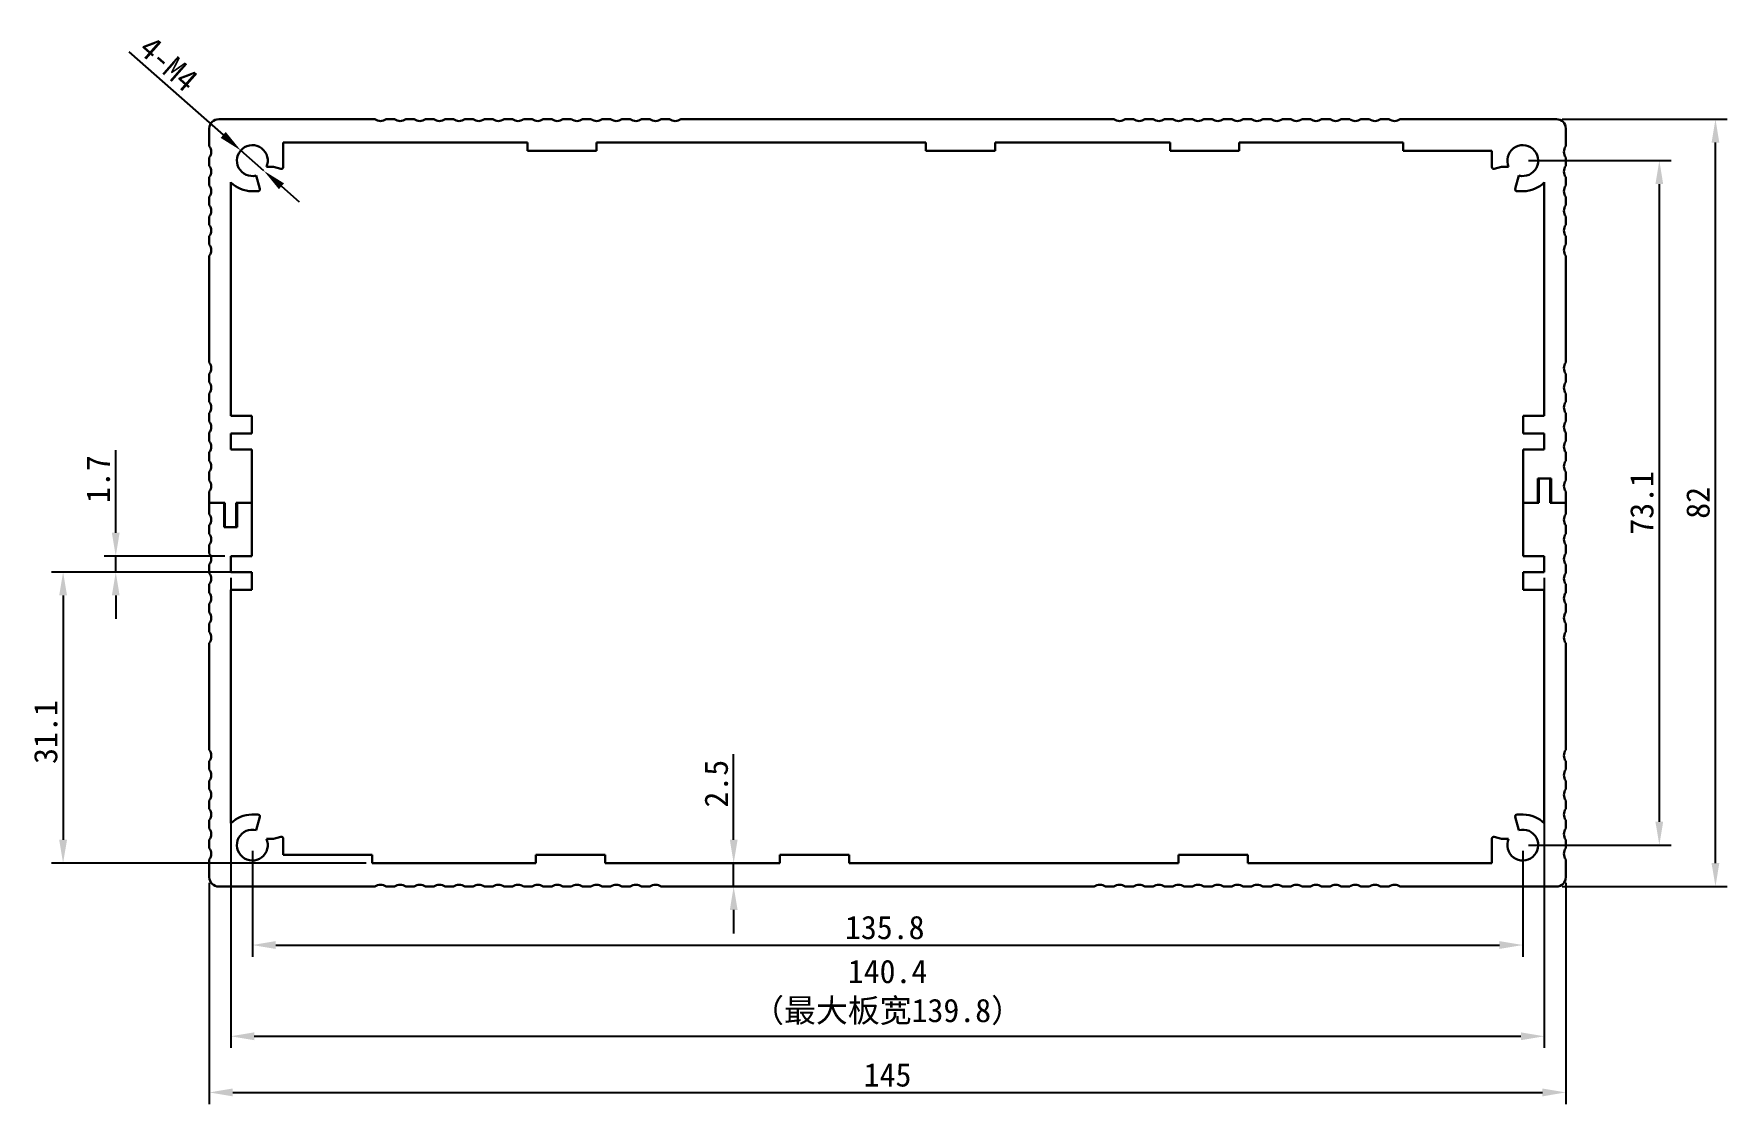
# Model space of a CAD drawing. Header units: millimetres. Extents: x 42 to 223, y 61 to 175.
import ezdxf

# ---------------------------------------------------------------- set-up
doc = ezdxf.new("R2010")
doc.units = ezdxf.units.MM
doc.header["$PDSIZE"] = -1
doc.layers.add('文字层', color=30, linetype='Continuous', lineweight=15)
doc.layers.add('细实线层', color=7, linetype='Continuous')
doc.styles.get("Standard").update_dxf_attribs({"font": 'simhei.ttf'})
doc.dimstyles.new('ISO-25', dxfattribs={"dimtxt": 2.5, "dimasz": 2.5, "dimexe": 1.25, "dimexo": 0.625, "dimtad": 1, "dimdec": 1, "dimdsep": 46, "dimtxsty": 'Standard', "dimcen": 2.5, "dimadec": 0, "dimazin": 0, "dimtfac": 1, "dimtdec": 1, "dimtmove": 0, "dimatfit": 3, "dimfxl": 1, "dimarcsym": 0})

# ---------------------------------------------------------------- blocks, each defined once
blk = doc.blocks.new('_D')
at = {"layer": 'Defpoints', "color": 0}
for p in [(65.74, 88.81), (201.54, 88.81), (201.54, 78.13)]:
    blk.add_point(p, dxfattribs=at)
at = {"layer": '细实线层', "color": 0, "lineweight": -2}
for p, q in [((65.74, 88.19), (65.74, 76.88)), ((201.54, 88.19), (201.54, 76.88)), ((68.24, 78.13), (199.04, 78.13))]:
    blk.add_line(p, q, dxfattribs=at)
at = {"layer": '细实线层', "color": 0}
for points in [[(68.24, 78.55), (68.24, 77.71), (65.74, 78.13)], [(199.04, 78.55), (199.04, 77.71), (201.54, 78.13)]]:
    blk.add_solid(points, dxfattribs=at)
at = {"layer": '细实线层', "color": 0, "insert": (133.34, 81.26), "char_height": 2.5, "attachment_point": 2}
blk.add_mtext('135.8', dxfattribs=at)
blk = doc.blocks.new('_D_1')
at = {"layer": 'Defpoints', "color": 0}
for p in [(201.54, 161.95), (216.14, 161.95), (201.54, 88.81)]:
    blk.add_point(p, dxfattribs=at)
at = {"layer": '细实线层', "color": 0, "lineweight": -2}
for p, q in [((202.16, 161.95), (217.39, 161.95)), ((216.14, 91.31), (216.14, 159.45)), ((202.16, 88.81), (217.39, 88.81))]:
    blk.add_line(p, q, dxfattribs=at)
at = {"layer": '细实线层', "color": 0}
for points in [[(215.72, 159.45), (216.55, 159.45), (216.14, 161.95)], [(215.72, 91.31), (216.55, 91.31), (216.14, 88.81)]]:
    blk.add_solid(points, dxfattribs=at)
at = {"layer": '细实线层', "color": 0, "insert": (213.01, 125.38), "char_height": 2.5, "attachment_point": 2, "rotation": 90}
blk.add_mtext('73.1', dxfattribs=at)
blk = doc.blocks.new('_D_2')
at = {"layer": 'Defpoints', "color": 0}
for p in [(64.5, 163.04), (66.97, 160.86)]:
    blk.add_point(p, dxfattribs=at)
at = {"layer": '细实线层', "color": 0, "lineweight": -2}
for p, q in [((52.55, 173.56), (62.62, 164.69)), ((66.97, 160.86), (64.5, 163.04)), ((68.85, 159.21), (70.73, 157.56))]:
    blk.add_line(p, q, dxfattribs=at)
at = {"layer": '细实线层', "color": 0}
for points in [[(62.9, 165.01), (62.35, 164.38), (64.5, 163.04)], [(69.13, 159.52), (68.58, 158.9), (66.97, 160.86)]]:
    blk.add_solid(points, dxfattribs=at)
at = {"layer": '细实线层', "color": 0, "insert": (55.08, 175.49), "char_height": 2.5, "attachment_point": 1, "rotation": 318.647}
blk.add_mtext('4-M4', dxfattribs=at)
blk = doc.blocks.new('_D_3')
at = {"layer": 'Defpoints', "color": 0}
for p in [(63.44, 117.98), (203.84, 117.98), (203.84, 68.38)]:
    blk.add_point(p, dxfattribs=at)
at = {"layer": '文字层', "color": 0, "lineweight": -2}
for p, q in [((63.44, 117.36), (63.44, 67.13)), ((203.84, 117.36), (203.84, 67.13)), ((65.94, 68.38), (201.34, 68.38))]:
    blk.add_line(p, q, dxfattribs=at)
at = {"layer": '文字层', "color": 0}
for points in [[(65.94, 68.8), (65.94, 67.96), (63.44, 68.38)], [(201.34, 68.8), (201.34, 67.96), (203.84, 68.38)]]:
    blk.add_solid(points, dxfattribs=at)
at = {"layer": '文字层', "color": 0, "insert": (133.64, 76.56), "char_height": 2.5, "attachment_point": 2}
blk.add_mtext('140.4\\P（最大板宽139.8）', dxfattribs=at)
blk = doc.blocks.new('_D_4')
at = {"layer": 'Defpoints', "color": 0}
for p in [(61.14, 85.38), (206.14, 85.38), (206.14, 62.38)]:
    blk.add_point(p, dxfattribs=at)
at = {"layer": '细实线层', "color": 0, "lineweight": -2}
for p, q in [((61.14, 84.76), (61.14, 61.13)), ((206.14, 84.76), (206.14, 61.13)), ((63.64, 62.38), (203.64, 62.38))]:
    blk.add_line(p, q, dxfattribs=at)
at = {"layer": '细实线层', "color": 0}
for points in [[(63.64, 62.8), (63.64, 61.96), (61.14, 62.38)], [(203.64, 62.8), (203.64, 61.96), (206.14, 62.38)]]:
    blk.add_solid(points, dxfattribs=at)
at = {"layer": '细实线层', "color": 0, "insert": (133.64, 65.51), "char_height": 2.5, "attachment_point": 2}
blk.add_mtext('145', dxfattribs=at)
blk = doc.blocks.new('_D_5')
at = {"layer": 'Defpoints', "color": 0}
for p in [(205.14, 166.38), (222.14, 166.38), (205.14, 84.38)]:
    blk.add_point(p, dxfattribs=at)
at = {"layer": '细实线层', "color": 0, "lineweight": -2}
for p, q in [((205.76, 166.38), (223.39, 166.38)), ((222.14, 86.88), (222.14, 163.88)), ((205.76, 84.38), (223.39, 84.38))]:
    blk.add_line(p, q, dxfattribs=at)
at = {"layer": '细实线层', "color": 0}
for points in [[(221.72, 163.88), (222.55, 163.88), (222.14, 166.38)], [(221.72, 86.88), (222.55, 86.88), (222.14, 84.38)]]:
    blk.add_solid(points, dxfattribs=at)
at = {"layer": '细实线层', "color": 0, "insert": (219.01, 125.38), "char_height": 2.5, "attachment_point": 2, "rotation": 90}
blk.add_mtext('82', dxfattribs=at)
blk = doc.blocks.new('_D_6')
at = {"layer": 'Defpoints', "color": 0}
for p in [(65.69, 117.98), (45.51, 86.88), (78.54, 86.88)]:
    blk.add_point(p, dxfattribs=at)
at = {"layer": '细实线层', "color": 0, "lineweight": -2}
for p, q in [((65.06, 117.98), (44.26, 117.98)), ((45.51, 115.48), (45.51, 89.38)), ((77.91, 86.88), (44.26, 86.88))]:
    blk.add_line(p, q, dxfattribs=at)
at = {"layer": '细实线层', "color": 0}
for points in [[(45.09, 115.48), (45.93, 115.48), (45.51, 117.98)], [(45.09, 89.38), (45.93, 89.38), (45.51, 86.88)]]:
    blk.add_solid(points, dxfattribs=at)
at = {"layer": '细实线层', "color": 0, "insert": (42.39, 100.88), "char_height": 2.5, "attachment_point": 2, "rotation": 90}
blk.add_mtext('31.1', dxfattribs=at)
blk = doc.blocks.new('_D_7')
at = {"layer": 'Defpoints', "color": 0}
for p in [(122.14, 86.88), (109.44, 84.38), (117.19, 84.38)]:
    blk.add_point(p, dxfattribs=at)
at = {"layer": '细实线层', "color": 0, "lineweight": -2}
for p, q in [((117.19, 89.38), (117.19, 98.54)), ((121.51, 86.88), (115.94, 86.88)), ((117.19, 84.38), (117.19, 86.88)), ((110.06, 84.38), (118.44, 84.38)), ((117.19, 81.88), (117.19, 79.38))]:
    blk.add_line(p, q, dxfattribs=at)
at = {"layer": '细实线层', "color": 0}
for points in [[(116.78, 89.38), (117.61, 89.38), (117.19, 86.88)], [(116.78, 81.88), (117.61, 81.88), (117.19, 84.38)]]:
    blk.add_solid(points, dxfattribs=at)
at = {"layer": '细实线层', "color": 0, "insert": (114.07, 95.37), "char_height": 2.5, "attachment_point": 2, "rotation": 90}
blk.add_mtext('2.5', dxfattribs=at)
blk = doc.blocks.new('_D_8')
at = {"layer": 'Defpoints', "color": 0}
for p in [(51.14, 119.68), (63.44, 119.68), (63.44, 117.98)]:
    blk.add_point(p, dxfattribs=at)
at = {"layer": '细实线层', "color": 0, "lineweight": -2}
for p, q in [((51.14, 122.18), (51.14, 131)), ((62.81, 119.68), (49.89, 119.68)), ((51.14, 117.98), (51.14, 119.68)), ((62.81, 117.98), (49.89, 117.98)), ((51.14, 115.48), (51.14, 112.98))]:
    blk.add_line(p, q, dxfattribs=at)
at = {"layer": '细实线层', "color": 0}
for points in [[(50.72, 122.18), (51.55, 122.18), (51.14, 119.68)], [(50.72, 115.48), (51.55, 115.48), (51.14, 117.98)]]:
    blk.add_solid(points, dxfattribs=at)
at = {"layer": '细实线层', "color": 0, "insert": (48.01, 127.91), "char_height": 2.5, "attachment_point": 2, "rotation": 90}
blk.add_mtext('1.7', dxfattribs=at)

msp = doc.modelspace()

# ---------------------------------------------------------------- linework, layer by layer
at = {"color": 7, "linetype": 'Continuous', "lineweight": 30}
for p, q in [((61.14, 165.38), (61.14, 163.48)), ((78.84, 166.38), (62.14, 166.38)), ((80.94, 166.38), (80.04, 166.38)), ((83.04, 166.38), (82.14, 166.38)), ((85.14, 166.38), (84.24, 166.38)), ((87.24, 166.38), (86.34, 166.38)), ((89.34, 166.38), (88.44, 166.38)), ((91.44, 166.38), (90.54, 166.38)), ((93.54, 166.38), (92.64, 166.38)), ((95.64, 166.38), (94.74, 166.38)), ((97.74, 166.38), (96.84, 166.38)), ((99.84, 166.38), (98.94, 166.38)), ((101.94, 166.38), (101.04, 166.38)), ((104.04, 166.38), (103.14, 166.38)), ((106.14, 166.38), (105.24, 166.38)), ((108.24, 166.38), (107.34, 166.38)), ((110.34, 166.38), (109.44, 166.38)), ((157.84, 166.38), (111.54, 166.38)), ((159.94, 166.38), (159.04, 166.38)), ((162.04, 166.38), (161.14, 166.38)), ((164.14, 166.38), (163.24, 166.38)), ((166.24, 166.38), (165.34, 166.38)), ((168.34, 166.38), (167.44, 166.38)), ((170.44, 166.38), (169.54, 166.38)), ((172.54, 166.38), (171.64, 166.38)), ((174.64, 166.38), (173.74, 166.38)), ((176.74, 166.38), (175.84, 166.38)), ((178.84, 166.38), (177.94, 166.38)), ((180.94, 166.38), (180.04, 166.38)), ((183.04, 166.38), (182.14, 166.38)), ((185.14, 166.38), (184.24, 166.38)), ((187.24, 166.38), (186.34, 166.38)), ((205.14, 166.38), (188.44, 166.38)), ((206.14, 163.48), (206.14, 165.38)), ((95.14, 163.88), (69.04, 163.88)), ((69.04, 163.88), (69.04, 161.26)), ((95.14, 162.98), (95.14, 163.88)), ((102.54, 162.98), (95.14, 162.98)), ((137.74, 163.88), (102.54, 163.88)), ((102.54, 163.88), (102.54, 162.98)), ((137.74, 162.98), (137.74, 163.88)), ((145.14, 162.98), (137.74, 162.98)), ((163.84, 163.88), (145.14, 163.88)), ((145.14, 163.88), (145.14, 162.98)), ((163.84, 162.98), (163.84, 163.88)), ((171.24, 162.98), (163.84, 162.98)), ((188.74, 163.88), (171.24, 163.88)), ((171.24, 163.88), (171.24, 162.98)), ((188.74, 162.98), (188.74, 163.88)), ((198.24, 162.98), (188.74, 162.98)), ((198.24, 161.26), (198.24, 162.98)), ((61.14, 162.28), (61.14, 161.38)), ((67.99, 161.28), (67.24, 161.28)), ((67.99, 161.28), (68.78, 161.07)), ((198.49, 161.07), (199.28, 161.28)), ((200.03, 161.28), (199.28, 161.28)), ((206.14, 161.38), (206.14, 162.28)), ((61.14, 160.18), (61.14, 159.28)), ((63.44, 159.63), (63.44, 134.68)), ((66.53, 158.93), (66.15, 160.35)), ((201.13, 160.35), (200.74, 158.93)), ((203.84, 134.68), (203.84, 159.63)), ((206.14, 159.28), (206.14, 160.18)), ((61.14, 158.08), (61.14, 157.18)), ((65.69, 158.68), (66.33, 158.68)), ((200.94, 158.68), (201.59, 158.68)), ((206.14, 157.18), (206.14, 158.08)), ((61.14, 155.98), (61.14, 155.08)), ((206.14, 155.08), (206.14, 155.98)), ((61.14, 153.88), (61.14, 152.98)), ((206.14, 152.98), (206.14, 153.88)), ((61.14, 151.78), (61.14, 140.38)), ((206.14, 140.38), (206.14, 151.78)), ((61.14, 139.18), (61.14, 138.28)), ((206.14, 138.28), (206.14, 139.18)), ((61.14, 137.08), (61.14, 136.18)), ((206.14, 136.18), (206.14, 137.08)), ((61.14, 134.98), (61.14, 134.08)), ((63.44, 134.68), (65.69, 134.68)), ((65.69, 134.68), (65.69, 132.78)), ((201.59, 134.68), (203.84, 134.68)), ((201.59, 132.78), (201.59, 134.68)), ((206.14, 134.08), (206.14, 134.98)), ((61.14, 132.88), (61.14, 131.98)), ((63.44, 132.78), (65.69, 132.78)), ((63.44, 132.78), (63.44, 131.08)), ((203.84, 132.78), (201.59, 132.78)), ((203.84, 131.08), (203.84, 132.78)), ((206.14, 131.98), (206.14, 132.88)), ((61.14, 130.78), (61.14, 129.88)), ((63.44, 131.08), (65.69, 131.08)), ((65.69, 131.08), (65.69, 125.38)), ((203.84, 131.08), (201.59, 131.08)), ((201.59, 125.38), (201.59, 131.08)), ((206.14, 129.88), (206.14, 130.78)), ((61.14, 128.68), (61.14, 127.78)), ((206.14, 127.78), (206.14, 128.68)), ((204.56, 127.98), (203.16, 127.98)), ((203.16, 127.98), (203.16, 125.38)), ((203.26, 127.98), (203.26, 125.38)), ((204.46, 127.98), (203.26, 127.98)), ((204.46, 125.38), (204.46, 127.98)), ((204.56, 125.38), (204.56, 127.98)), ((61.14, 126.58), (61.14, 125.38)), ((61.14, 125.38), (61.14, 124.18)), ((62.71, 125.38), (61.14, 125.38)), ((61.14, 125.38), (62.81, 125.38)), ((62.71, 125.38), (62.71, 122.78)), ((62.81, 125.38), (62.81, 122.78)), ((64.01, 122.78), (64.01, 125.38)), ((64.01, 125.38), (65.69, 125.38)), ((64.11, 122.78), (64.11, 125.38)), ((65.69, 125.38), (64.11, 125.38)), ((65.69, 125.38), (65.69, 119.68)), ((201.59, 119.68), (201.59, 125.38)), ((203.26, 125.38), (201.59, 125.38)), ((201.59, 125.38), (203.16, 125.38)), ((206.14, 125.38), (204.46, 125.38)), ((204.56, 125.38), (206.14, 125.38)), ((206.14, 125.38), (206.14, 126.58)), ((206.14, 124.18), (206.14, 125.38)), ((61.14, 122.98), (61.14, 122.08)), ((62.71, 122.78), (64.11, 122.78)), ((62.81, 122.78), (64.01, 122.78)), ((206.14, 122.08), (206.14, 122.98)), ((61.14, 120.88), (61.14, 119.98)), ((63.44, 119.68), (65.69, 119.68)), ((63.44, 119.68), (63.44, 117.98)), ((203.84, 119.68), (201.59, 119.68)), ((203.84, 117.98), (203.84, 119.68)), ((206.14, 119.98), (206.14, 120.88)), ((61.14, 118.78), (61.14, 117.88)), ((63.44, 117.98), (65.69, 117.98)), ((65.69, 117.98), (65.69, 116.08)), ((203.84, 117.98), (201.59, 117.98)), ((201.59, 116.08), (201.59, 117.98)), ((206.14, 117.88), (206.14, 118.78)), ((61.14, 116.68), (61.14, 115.78)), ((65.69, 116.08), (63.44, 116.08)), ((63.44, 116.08), (63.44, 91.14)), ((203.84, 116.08), (201.59, 116.08)), ((203.84, 91.14), (203.84, 116.08)), ((206.14, 115.78), (206.14, 116.68)), ((61.14, 114.58), (61.14, 113.68)), ((206.14, 113.68), (206.14, 114.58)), ((61.14, 112.48), (61.14, 111.58)), ((206.14, 111.58), (206.14, 112.48)), ((61.14, 110.38), (61.14, 98.98)), ((206.14, 98.98), (206.14, 110.38)), ((61.14, 97.78), (61.14, 96.88)), ((206.14, 96.88), (206.14, 97.78)), ((61.14, 95.68), (61.14, 94.78)), ((206.14, 94.78), (206.14, 95.68)), ((61.14, 93.58), (61.14, 92.68)), ((206.14, 92.68), (206.14, 93.58)), ((61.14, 91.48), (61.14, 90.58)), ((66.33, 92.08), (65.69, 92.08)), ((66.15, 90.41), (66.53, 91.83)), ((200.74, 91.83), (201.13, 90.41)), ((201.59, 92.08), (200.94, 92.08)), ((206.14, 90.58), (206.14, 91.48)), ((61.14, 89.38), (61.14, 88.48)), ((67.24, 89.48), (67.99, 89.48)), ((68.78, 89.69), (67.99, 89.48)), ((69.04, 89.5), (69.04, 87.78)), ((198.24, 86.88), (198.24, 89.5)), ((199.28, 89.48), (198.49, 89.69)), ((199.28, 89.48), (200.03, 89.48)), ((206.14, 88.48), (206.14, 89.38)), ((61.14, 87.28), (61.14, 85.38)), ((69.04, 87.78), (78.54, 87.78)), ((78.54, 87.78), (78.54, 86.88)), ((96.04, 86.88), (96.04, 87.78)), ((96.04, 87.78), (103.44, 87.78)), ((103.44, 87.78), (103.44, 86.88)), ((122.14, 86.88), (122.14, 87.78)), ((122.14, 87.78), (129.54, 87.78)), ((129.54, 87.78), (129.54, 86.88)), ((164.74, 86.88), (164.74, 87.78)), ((164.74, 87.78), (172.14, 87.78)), ((172.14, 87.78), (172.14, 86.88)), ((206.14, 85.38), (206.14, 87.28)), ((78.54, 86.88), (96.04, 86.88)), ((103.44, 86.88), (122.14, 86.88)), ((129.54, 86.88), (164.74, 86.88)), ((172.14, 86.88), (198.24, 86.88)), ((62.14, 84.38), (78.84, 84.38)), ((80.04, 84.38), (80.94, 84.38)), ((82.14, 84.38), (83.04, 84.38)), ((84.24, 84.38), (85.14, 84.38)), ((86.34, 84.38), (87.24, 84.38)), ((88.44, 84.38), (89.34, 84.38)), ((90.54, 84.38), (91.44, 84.38)), ((92.64, 84.38), (93.54, 84.38)), ((94.74, 84.38), (95.64, 84.38)), ((96.84, 84.38), (97.74, 84.38)), ((98.94, 84.38), (99.84, 84.38)), ((101.04, 84.38), (101.94, 84.38)), ((103.14, 84.38), (104.04, 84.38)), ((105.24, 84.38), (106.14, 84.38)), ((107.34, 84.38), (108.24, 84.38)), ((109.44, 84.38), (155.74, 84.38)), ((156.94, 84.38), (157.84, 84.38)), ((159.04, 84.38), (159.94, 84.38)), ((161.14, 84.38), (162.04, 84.38)), ((163.24, 84.38), (164.14, 84.38)), ((165.34, 84.38), (166.24, 84.38)), ((167.44, 84.38), (168.34, 84.38)), ((169.54, 84.38), (170.44, 84.38)), ((171.64, 84.38), (172.54, 84.38)), ((173.74, 84.38), (174.64, 84.38)), ((175.84, 84.38), (176.74, 84.38)), ((177.94, 84.38), (178.84, 84.38)), ((180.04, 84.38), (180.94, 84.38)), ((182.14, 84.38), (183.04, 84.38)), ((184.24, 84.38), (185.14, 84.38)), ((186.34, 84.38), (187.24, 84.38)), ((188.44, 84.38), (205.14, 84.38))]:
    msp.add_line(p, q, dxfattribs=at)
for centre, radius, start, end in [((62.14, 165.38), 1, 90, 180), ((79.44, 167.18), 1, 233.1301, 306.8699), ((81.54, 167.18), 1, 233.1301, 306.8699), ((83.64, 167.18), 1, 233.1301, 306.8699), ((85.74, 167.18), 1, 233.1301, 306.8699), ((87.84, 167.18), 1, 233.1301, 306.8699), ((89.94, 167.18), 1, 233.1301, 306.8699), ((92.04, 167.18), 1, 233.1301, 306.8699), ((94.14, 167.18), 1, 233.1301, 306.8699), ((96.24, 167.18), 1, 233.1301, 306.8699), ((98.34, 167.18), 1, 233.1301, 306.8699), ((100.44, 167.18), 1, 233.1301, 306.8699), ((102.54, 167.18), 1, 233.1301, 306.8699), ((104.64, 167.18), 1, 233.1301, 306.8699), ((106.74, 167.18), 1, 233.1301, 306.8699), ((108.84, 167.18), 1, 233.1301, 306.8699), ((110.94, 167.18), 1, 233.1301, 306.8699), ((158.44, 167.18), 1, 233.1301, 306.8699), ((160.54, 167.18), 1, 233.1301, 306.8699), ((162.64, 167.18), 1, 233.1301, 306.8699), ((164.74, 167.18), 1, 233.1301, 306.8699), ((166.84, 167.18), 1, 233.1301, 306.8699), ((168.94, 167.18), 1, 233.1301, 306.8699), ((171.04, 167.18), 1, 233.1301, 306.8699), ((173.14, 167.18), 1, 233.1301, 306.8699), ((175.24, 167.18), 1, 233.1301, 306.8699), ((177.34, 167.18), 1, 233.1301, 306.8699), ((179.44, 167.18), 1, 233.1301, 306.8699), ((181.54, 167.18), 1, 233.1301, 306.8699), ((183.64, 167.18), 1, 233.1301, 306.8699), ((185.74, 167.18), 1, 233.1301, 306.8699), ((187.84, 167.18), 1, 233.1301, 306.8699), ((205.14, 165.38), 1, 0, 90), ((60.34, 162.88), 1, 323.1301, 36.8699), ((65.74, 161.95), 1.65, 336.0424, 284.4193), ((201.54, 161.95), 1.65, 255.5807, 203.9576), ((206.94, 162.88), 1, 143.1301, 216.8699), ((60.34, 160.78), 1, 323.1301, 36.8699), ((68.84, 161.26), 0.2, 255, 0), ((198.44, 161.26), 0.2, 180, 285), ((206.94, 160.78), 1, 143.1301, 216.8699), ((65.74, 161.95), 3.27, 225.3091, 269.124), ((201.54, 161.95), 3.27, 270.876, 314.6909), ((60.34, 158.68), 1, 323.1301, 36.8699), ((66.33, 158.88), 0.2, 270, 15), ((200.94, 158.88), 0.2, 165, 270), ((206.94, 158.68), 1, 143.1301, 216.8699), ((60.34, 156.58), 1, 323.1301, 36.8699), ((206.94, 156.58), 1, 143.1301, 216.8699), ((60.34, 154.48), 1, 323.1301, 36.8699), ((206.94, 154.48), 1, 143.1301, 216.8699), ((60.34, 152.38), 1, 323.1301, 36.8699), ((206.94, 152.38), 1, 143.1301, 216.8699), ((60.34, 139.78), 1, 323.1301, 36.8699), ((206.94, 139.78), 1, 143.1301, 216.8699), ((60.34, 137.68), 1, 323.1301, 36.8699), ((206.94, 137.68), 1, 143.1301, 216.8699), ((60.34, 135.58), 1, 323.1301, 36.8699), ((206.94, 135.58), 1, 143.1301, 216.8699), ((60.34, 133.48), 1, 323.1301, 36.8699), ((206.94, 133.48), 1, 143.1301, 216.8699), ((60.34, 131.38), 1, 323.1301, 36.8699), ((206.94, 131.38), 1, 143.1301, 216.8699), ((60.34, 129.28), 1, 323.1301, 36.8699), ((206.94, 129.28), 1, 143.1301, 216.8699), ((60.34, 127.18), 1, 323.1301, 36.8699), ((206.94, 127.18), 1, 143.1301, 216.8699), ((60.34, 123.58), 1, 323.1301, 36.8699), ((206.94, 123.58), 1, 143.1301, 216.8699), ((60.34, 121.48), 1, 323.1301, 36.8699), ((206.94, 121.48), 1, 143.1301, 216.8699), ((60.34, 119.38), 1, 323.1301, 36.8699), ((206.94, 119.38), 1, 143.1301, 216.8699), ((60.34, 117.28), 1, 323.1301, 36.8699), ((206.94, 117.28), 1, 143.1301, 216.8699), ((60.34, 115.18), 1, 323.1301, 36.8699), ((206.94, 115.18), 1, 143.1301, 216.8699), ((60.34, 113.08), 1, 323.1301, 36.8699), ((206.94, 113.08), 1, 143.1301, 216.8699), ((60.34, 110.98), 1, 323.1301, 36.8699), ((206.94, 110.98), 1, 143.1301, 216.8699), ((60.34, 98.38), 1, 323.1301, 36.8699), ((206.94, 98.38), 1, 143.1301, 216.8699), ((60.34, 96.28), 1, 323.1301, 36.8699), ((206.94, 96.28), 1, 143.1301, 216.8699), ((60.34, 94.18), 1, 323.1301, 36.8699), ((206.94, 94.18), 1, 143.1301, 216.8699), ((60.34, 92.08), 1, 323.1301, 36.8699), ((206.94, 92.08), 1, 143.1301, 216.8699), ((60.34, 89.98), 1, 323.1301, 36.8699), ((65.74, 88.81), 3.27, 90.876, 134.6909), ((66.33, 91.88), 0.2, 345, 90), ((200.94, 91.88), 0.2, 90, 195), ((201.54, 88.81), 3.27, 45.3091, 89.124), ((206.94, 89.98), 1, 143.1301, 216.8699), ((65.74, 88.81), 1.65, 75.5807, 23.9576), ((68.84, 89.5), 0.2, 0, 105), ((198.44, 89.5), 0.2, 75, 180), ((201.54, 88.81), 1.65, 156.0424, 104.4193), ((60.34, 87.88), 1, 323.1301, 36.8699), ((206.94, 87.88), 1, 143.1301, 216.8699), ((62.14, 85.38), 1, 180, 270), ((205.14, 85.38), 1, 270, 0), ((79.44, 83.58), 1, 53.1301, 126.8699), ((81.54, 83.58), 1, 53.1301, 126.8699), ((83.64, 83.58), 1, 53.1301, 126.8699), ((85.74, 83.58), 1, 53.1301, 126.8699), ((87.84, 83.58), 1, 53.1301, 126.8699), ((89.94, 83.58), 1, 53.1301, 126.8699), ((92.04, 83.58), 1, 53.1301, 126.8699), ((94.14, 83.58), 1, 53.1301, 126.8699), ((96.24, 83.58), 1, 53.1301, 126.8699), ((98.34, 83.58), 1, 53.1301, 126.8699), ((100.44, 83.58), 1, 53.1301, 126.8699), ((102.54, 83.58), 1, 53.1301, 126.8699), ((104.64, 83.58), 1, 53.1301, 126.8699), ((106.74, 83.58), 1, 53.1301, 126.8699), ((108.84, 83.58), 1, 53.1301, 126.8699), ((156.34, 83.58), 1, 53.1301, 126.8699), ((158.44, 83.58), 1, 53.1301, 126.8699), ((160.54, 83.58), 1, 53.1301, 126.8699), ((162.64, 83.58), 1, 53.1301, 126.8699), ((164.74, 83.58), 1, 53.1301, 126.8699), ((166.84, 83.58), 1, 53.1301, 126.8699), ((168.94, 83.58), 1, 53.1301, 126.8699), ((171.04, 83.58), 1, 53.1301, 126.8699), ((173.14, 83.58), 1, 53.1301, 126.8699), ((175.24, 83.58), 1, 53.1301, 126.8699), ((177.34, 83.58), 1, 53.1301, 126.8699), ((179.44, 83.58), 1, 53.1301, 126.8699), ((181.54, 83.58), 1, 53.1301, 126.8699), ((183.64, 83.58), 1, 53.1301, 126.8699), ((185.74, 83.58), 1, 53.1301, 126.8699), ((187.84, 83.58), 1, 53.1301, 126.8699)]:
    msp.add_arc(centre, radius, start, end, dxfattribs=at)

# ---------------------------------------------------------------- dimensions: what is measured, and where the dimension line sits
at = {"layer": '文字层'}
dim = msp.add_linear_dim(base=(203.84, 68.38), p1=(63.44, 117.98), p2=(203.84, 117.98), angle=0, text='<>\\P（最大板宽139.8）', dimstyle='ISO-25', dxfattribs=at)
dim.commit()
dim.dimension.update_dxf_attribs({"geometry": '_D_3', "text_midpoint": (133.64, 68.38), "dimtype": 160})
at = {"layer": '细实线层'}
dim = msp.add_diameter_dim_2p(p1=(66.97, 160.86), p2=(64.5, 163.04), text='4-M4', dimstyle='ISO-25', dxfattribs=at)
dim.commit()
dim.dimension.update_dxf_attribs({"geometry": '_D_2', "text_midpoint": (55.67, 170.81), "dimtype": 163})
for base, p1, p2, picture, middle in [((222.14, 166.38), (205.14, 84.38), (205.14, 166.38), '_D_5', (222.14, 125.38)), ((216.14, 161.95), (201.54, 88.81), (201.54, 161.95), '_D_1', (216.14, 125.38)), ((51.14, 119.68), (63.44, 117.98), (63.44, 119.68), '_D_8', (51.14, 127.91)), ((45.51, 86.88), (65.69, 117.98), (78.54, 86.88), '_D_6', (45.51, 100.88)), ((117.19, 84.38), (122.14, 86.88), (109.44, 84.38), '_D_7', (117.19, 95.37))]:
    dim = msp.add_linear_dim(base=base, p1=p1, p2=p2, angle=90, dimstyle='ISO-25', dxfattribs=at)
    dim.commit()
    dim.dimension.update_dxf_attribs({"geometry": picture, "text_midpoint": middle, "dimtype": 160})
for base, p1, p2, picture, middle in [((201.54, 78.13), (65.74, 88.81), (201.54, 88.81), '_D', (133.34, 78.13)), ((206.14, 62.38), (61.14, 85.38), (206.14, 85.38), '_D_4', (133.64, 62.38))]:
    dim = msp.add_linear_dim(base=base, p1=p1, p2=p2, dimstyle='ISO-25', dxfattribs=at)
    dim.commit()
    dim.dimension.update_dxf_attribs({"geometry": picture, "text_midpoint": middle, "dimtype": 160})

doc.saveas('drawing.dxf')
